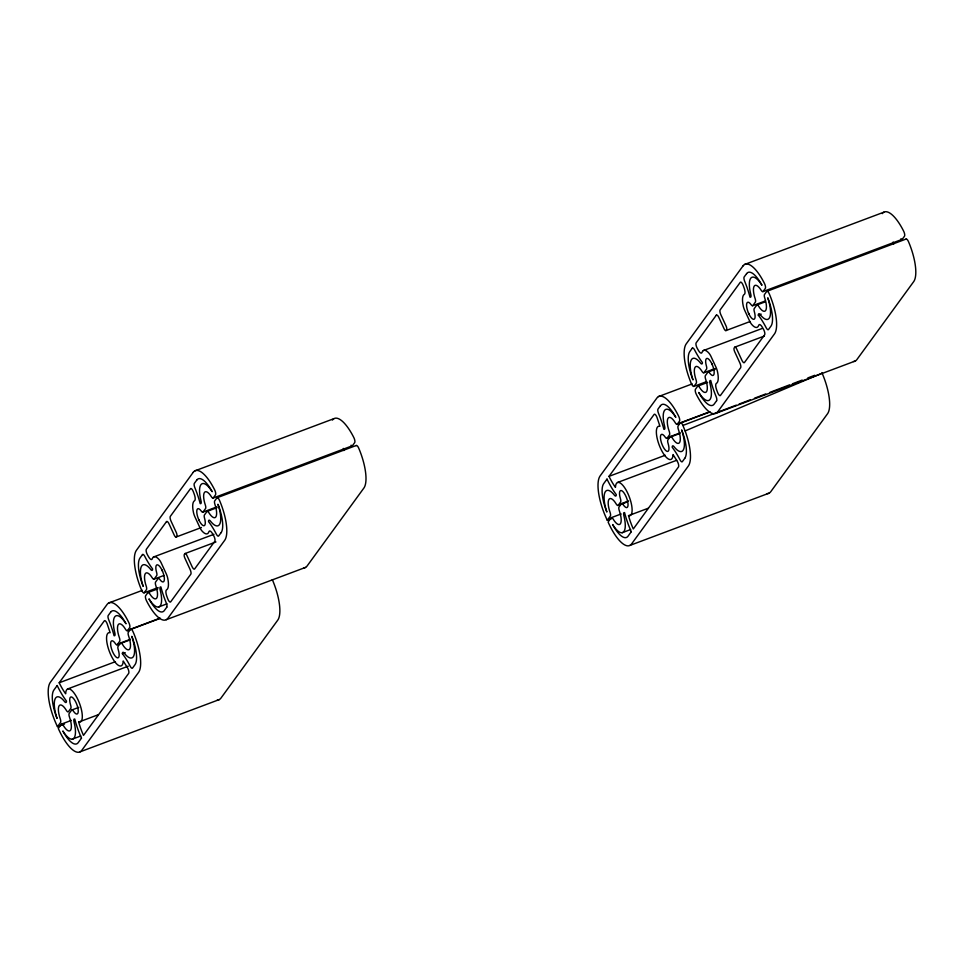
<?xml version="1.0" encoding="UTF-8"?>
<svg xmlns="http://www.w3.org/2000/svg" width="964" height="964" viewBox="0 0 964 964"><rect width="100%" height="100%" fill="white"/><g stroke="black" fill="none" stroke-linecap="round" stroke-linejoin="round"><path stroke-width="1.45" d="M59.19 682.789L104.341 620.816A3.94 1.326 69.4 0 1 107.161 623.768L110.137 632.709A17.701 5.929 69.4 0 0 110.824 654.93L110.824 654.942A17.701 5.929 69.4 0 0 123.223 660.979L127.646 668.004A3.94 1.326 69.4 0 1 128.67 673.378L83.482 735.399A32.294 10.821 69.4 0 1 78.699 722.072A17.701 5.929 69.4 0 0 78.06 699.9A17.701 5.929 69.4 0 0 65.648 693.779A34.27 11.472 69.4 0 1 59.19 682.789L115.427 661.678M57.466 726.699L60.539 722.482A3.94 1.326 69.4 0 0 60.238 718.758A13.809 4.627 69.4 0 1 59.202 705.696A13.809 4.627 69.4 0 1 66.359 710.36A3.94 1.326 69.4 0 0 68.396 711.697L70.782 708.419A3.94 1.326 69.4 0 0 70.625 705.082A9.074 3.037 69.4 0 1 72.276 697.334A9.074 3.037 69.4 0 1 78.205 710.143A9.074 3.037 69.4 0 1 73.445 711.191A3.94 1.326 69.4 0 0 71.601 710.167L69.215 713.444A3.94 1.326 69.4 0 0 69.504 717.18A13.809 4.627 69.4 0 1 70.541 730.242A13.809 4.627 69.4 0 1 63.395 725.579A3.94 1.326 69.4 0 0 61.347 724.241L58.274 728.459L59.009 730.037A35.499 11.893 69.4 0 0 81.771 750.354L138.527 672.462A35.499 11.893 69.4 0 0 133.104 631.866A3.94 1.326 69.4 0 0 130.465 629.359L128.32 632.312A3.94 1.326 69.4 0 0 128.622 636.035A13.809 4.627 69.4 0 1 129.658 649.097A13.809 4.627 69.4 0 1 122.512 644.434A3.94 1.326 69.4 0 0 120.464 643.096L118.078 646.374A3.94 1.326 69.4 0 0 118.247 649.712A9.074 3.037 69.4 0 1 116.584 657.46A9.074 3.037 69.4 0 1 110.667 644.651A9.074 3.037 69.4 0 1 115.415 643.603A3.94 1.326 69.4 0 0 117.271 644.615L119.657 641.349A3.94 1.326 69.4 0 0 119.355 637.614A13.809 4.627 69.4 0 1 118.319 624.552A13.809 4.627 69.4 0 1 125.477 629.215A3.94 1.326 69.4 0 0 127.513 630.552L129.658 627.612A3.94 1.326 69.4 0 0 128.839 622.611A35.499 11.893 69.4 0 0 107.088 604.44L50.345 682.331A35.499 11.893 69.4 0 0 56.731 725.121L57.466 726.699L64.492 724.06M608.995 476.361L654.158 414.387A3.94 1.326 69.4 0 1 656.978 417.34L659.954 426.281A17.701 5.929 69.4 0 0 660.629 448.501A17.701 5.929 69.4 0 0 673.029 454.55L677.451 461.575A3.94 1.326 69.4 0 1 678.475 466.962L633.3 528.971A32.294 10.821 69.4 0 1 628.516 515.656A17.701 5.929 69.4 0 0 627.865 493.484A17.701 5.929 69.4 0 0 615.454 487.362A34.27 11.472 69.4 0 1 608.995 476.361L665.244 455.249M607.272 520.271L610.345 516.053A3.94 1.326 69.4 0 0 610.055 512.33A13.809 4.627 69.4 0 1 609.019 499.268A13.809 4.627 69.4 0 1 616.165 503.931A3.94 1.326 69.4 0 0 618.213 505.269L620.599 501.991A3.94 1.326 69.4 0 0 620.43 498.653A9.074 3.037 69.4 0 1 622.093 490.905A9.074 3.037 69.4 0 1 628.01 503.714A9.074 3.037 69.4 0 1 623.25 504.762A3.94 1.326 69.4 0 0 621.406 503.75L619.021 507.016A3.94 1.326 69.4 0 0 619.322 510.751A13.809 4.627 69.4 0 1 620.358 523.813A13.809 4.627 69.4 0 1 613.2 519.15A3.94 1.326 69.4 0 0 611.164 517.813L608.091 522.03L608.814 523.609A35.499 11.893 69.4 0 0 631.589 543.925L688.332 466.034A35.499 11.893 69.4 0 0 685.115 430.92L682.922 425.437A3.94 1.326 69.4 0 0 680.283 422.931L678.138 425.883A3.94 1.326 69.4 0 0 678.427 429.607A13.809 4.627 69.4 0 1 679.475 442.669A13.809 4.627 69.4 0 1 672.318 438.005A3.94 1.326 69.4 0 0 670.269 436.668L667.883 439.946A3.94 1.326 69.4 0 0 668.052 443.283A9.074 3.037 69.4 0 1 666.389 451.032A9.074 3.037 69.4 0 1 660.473 438.222A9.074 3.037 69.4 0 1 665.232 437.174A3.94 1.326 69.4 0 0 667.076 438.198L669.462 434.921A3.94 1.326 69.4 0 0 669.173 431.185A13.809 4.627 69.4 0 1 668.124 418.123A13.809 4.627 69.4 0 1 675.282 422.786A3.94 1.326 69.4 0 0 677.331 424.124L679.475 421.184A3.94 1.326 69.4 0 0 678.644 416.183A35.499 11.893 69.4 0 0 656.906 398.012L600.15 475.903A35.499 11.893 69.4 0 0 606.549 518.692L607.272 520.271L611.489 518.692M685.115 430.92L820.726 373.755M682.922 425.437L736.243 405.157M739.051 404.097L750.281 399.819M754.487 398.216L765.717 393.951M769.923 392.348L789.564 384.877M792.372 383.817L802.205 380.081M807.808 377.936L814.833 375.273M194.764 470.914L333.954 418.653M744.57 264.485L883.771 212.225M213.152 498.039L352.342 445.778M762.958 291.61L902.147 239.349M217.057 497.749L356.246 445.488M766.874 291.321L906.064 239.06M202.874 512.137L216.936 506.859M752.679 305.709L765.332 300.961M207.103 511.402L216.948 507.703M756.909 304.973L765.344 301.804M758.343 315.192A3.94 1.326 69.4 0 1 760.162 314.577A22.485 7.531 69.4 0 0 769.67 317.409A22.485 7.531 69.4 0 0 767.754 297.804A26.823 8.989 69.4 0 1 770.911 326.218L768.477 329.555A3.94 1.326 69.4 0 1 766.139 327.688A40.97 13.725 69.4 0 0 758.343 315.192L761.162 314.131M176.099 537.032L201.404 527.525M725.904 330.604L749.811 321.627M153.505 556.999L213.96 534.297M703.322 350.571L762.367 328.399M185.016 553.565L215.948 541.949M734.833 347.136L764.356 336.05M154.035 579.171L163.868 575.484M703.841 372.755L715.095 368.525M708.07 372.02L715.107 369.381M108.655 603.006L142.395 590.342M658.46 396.578L692.212 383.913M144.082 592.836L158.132 587.558M693.887 386.407L706.54 381.648M147.986 592.547L157.831 588.847M697.791 386.118L707.636 382.419M158.518 607.019L166.965 603.85M130.646 629.203L160.169 618.117M680.451 422.774L709.974 411.688M127.344 630.709L159.687 618.563M677.162 424.281L709.492 412.134M166.374 619.659L305.564 567.398M716.18 413.231L855.381 360.982M120.633 642.94L130.465 639.253M670.438 436.511L680.283 432.824M117.09 644.783L129.742 640.024M666.907 438.355L679.56 433.607M122.404 653.725A3.94 1.326 69.4 0 1 124.211 653.11A22.485 7.531 69.4 0 0 133.731 655.942A22.485 7.531 69.4 0 0 131.803 636.336A26.823 8.989 69.4 0 1 134.96 664.75L132.526 668.088A3.94 1.326 69.4 0 1 130.188 666.22A40.97 13.725 69.4 0 0 122.404 653.725L125.212 652.664M67.781 688.899L128.236 666.196M617.587 482.47L676.644 460.298M71.77 710.01L78.807 707.371M621.587 503.582L628.612 500.943M618.044 505.425L626.48 502.256M61.515 724.085L71.36 720.385M611.321 517.656L621.165 513.957M78.699 722.072L98.388 714.686M628.516 515.656L648.194 508.257M72.384 739.123L80.819 735.966M622.202 532.706L630.637 529.537M80.133 751.824L219.322 699.575M629.938 545.407L769.127 493.146M821.846 372.61L822.111 373.176A35.499 11.893 69.4 0 1 827.522 413.773L770.778 491.676A35.499 11.893 69.4 0 1 767.103 493.604M748.438 312.938L749.076 314.336M711.673 363.392L712.324 364.79M198.62 519.367L199.271 520.765M161.868 569.82L162.506 571.218M303.672 567.929A35.499 11.893 69.4 0 0 307.106 565.989L363.85 488.097A35.499 11.893 69.4 0 0 358.753 448.224A3.94 1.326 69.4 0 0 356.078 445.645M351.113 445.199A3.94 1.326 69.4 0 0 352.499 445.621L354.68 442.633A3.94 1.326 69.4 0 0 353.824 437.56A35.499 11.893 69.4 0 0 332.423 420.063M343.847 450.537A13.809 4.627 69.4 0 1 343.341 448.429M217.286 700.033A35.499 11.893 69.4 0 0 220.961 698.093L277.716 620.201A35.499 11.893 69.4 0 0 272.306 579.605M853.489 361.5A35.499 11.893 69.4 0 0 856.912 359.56L913.667 281.669A35.499 11.893 69.4 0 0 908.558 241.795A3.94 1.326 69.4 0 0 905.883 239.217M900.918 238.771A3.94 1.326 69.4 0 0 902.316 239.193L904.497 236.204A3.94 1.326 69.4 0 0 903.63 231.131A35.499 11.893 69.4 0 0 882.229 213.634M893.652 244.109A13.809 4.627 69.4 0 1 893.146 242.012M193.222 472.324L136.478 550.227A35.499 11.893 69.4 0 0 141.575 590.089A3.94 1.326 69.4 0 0 144.251 592.679L146.432 589.679A3.94 1.326 69.4 0 0 146.191 586.1A13.809 4.627 69.4 0 1 145.335 573.592A13.809 4.627 69.4 0 1 152.228 577.822A3.94 1.326 69.4 0 0 154.192 579.027L156.698 575.58A3.94 1.326 69.4 0 0 156.602 572.471A9.074 3.037 69.4 0 1 158.494 565.278A9.074 3.037 69.4 0 1 164.326 577.894A9.074 3.037 69.4 0 1 159.831 579.46A3.94 1.326 69.4 0 0 158.096 578.593L155.59 582.039A3.94 1.326 69.4 0 0 155.831 585.618A13.809 4.627 69.4 0 1 156.674 598.138A13.809 4.627 69.4 0 1 149.794 593.908A3.94 1.326 69.4 0 0 147.829 592.691L145.648 595.692A3.94 1.326 69.4 0 0 146.504 600.765A35.499 11.893 69.4 0 0 167.905 618.249L224.66 540.358A35.499 11.893 69.4 0 0 219.563 500.485A3.94 1.326 69.4 0 0 216.888 497.906L214.707 500.906A3.94 1.326 69.4 0 0 214.948 504.473A13.809 4.627 69.4 0 1 215.791 516.993A13.809 4.627 69.4 0 1 208.911 512.764A3.94 1.326 69.4 0 0 206.947 511.559L204.428 514.993A3.94 1.326 69.4 0 0 204.525 518.114A9.074 3.037 69.4 0 1 202.645 525.296A9.074 3.037 69.4 0 1 196.813 512.679A9.074 3.037 69.4 0 1 201.295 511.125A3.94 1.326 69.4 0 0 203.043 511.98L205.549 508.534A3.94 1.326 69.4 0 0 205.308 504.967A13.809 4.627 69.4 0 1 204.452 492.447A13.809 4.627 69.4 0 1 211.345 496.677A3.94 1.326 69.4 0 0 213.309 497.882L215.49 494.894A3.94 1.326 69.4 0 0 214.623 489.82A35.499 11.893 69.4 0 0 193.222 472.324M142.491 554.577L140.045 557.939A26.823 8.989 69.4 0 0 143.19 586.353A22.485 7.531 69.4 0 1 141.274 566.748A22.485 7.531 69.4 0 1 150.782 569.567A3.94 1.326 69.4 0 0 152.589 568.929A42.946 14.388 69.4 0 1 144.805 556.409A3.94 1.326 69.4 0 0 142.491 554.577M166.507 521.608L146.347 549.275A3.94 1.326 69.4 0 0 147.384 554.674L148.769 557.084A6.314 2.109 69.4 0 0 152.252 558.807A17.701 5.929 69.4 0 1 159.06 559.518A7.893 2.639 69.4 0 1 161.35 563.205L166.133 573.568A7.893 2.639 69.4 0 1 167.712 578.219A17.701 5.929 69.4 0 1 166.567 589.835A6.314 2.109 69.4 0 0 166.748 596.077L167.82 598.981A3.94 1.326 69.4 0 0 170.64 601.898L190.812 574.207A3.94 1.326 69.4 0 0 190.101 569.459L184.919 558.228A3.157 1.06 69.4 0 1 184.341 554.433L184.895 553.685A3.157 1.06 69.4 0 1 186.92 555.493L192.101 566.712A3.94 1.326 69.4 0 0 194.632 568.965L214.803 541.274A3.94 1.326 69.4 0 0 213.779 535.9L212.381 533.453A6.314 2.109 69.4 0 0 208.899 531.742A17.701 5.929 69.4 0 1 202.066 531.056A7.893 2.639 69.4 0 1 199.789 527.38L194.993 517.017A7.893 2.639 69.4 0 1 193.427 512.354A17.701 5.929 69.4 0 1 194.547 500.75A6.314 2.109 69.4 0 0 194.354 494.52L193.306 491.652A3.94 1.326 69.4 0 0 190.474 488.7L170.327 516.367A3.94 1.326 69.4 0 0 171.038 521.126L176.219 532.345A3.157 1.06 69.4 0 1 176.786 536.153L176.243 536.9A3.157 1.06 69.4 0 1 174.219 535.092L169.037 523.874A3.94 1.326 69.4 0 0 166.507 521.608M196.789 480.048L194.342 483.398A3.94 1.326 69.4 0 0 194.861 487.712A42.946 14.388 69.4 0 1 200.199 503.582A3.94 1.326 69.4 0 0 200.97 500.678A22.485 7.531 69.4 0 1 201.5 484.085A22.485 7.531 69.4 0 1 212.152 491.7A26.823 8.989 69.4 0 0 196.789 480.048M57.189 685.537L53.9 690.043A26.823 8.989 69.4 0 0 57.057 718.457A22.485 7.531 69.4 0 1 55.141 698.852A22.485 7.531 69.4 0 1 64.636 701.672A3.94 1.326 69.4 0 0 66.456 701.033A42.946 14.388 69.4 0 1 57.189 685.537M110.655 612.152L108.209 615.502A3.94 1.326 69.4 0 0 108.727 619.816A42.946 14.388 69.4 0 1 114.065 635.686A3.94 1.326 69.4 0 0 114.824 632.794A22.485 7.531 69.4 0 1 115.367 616.189A22.485 7.531 69.4 0 1 126.019 623.804A26.823 8.989 69.4 0 0 110.655 612.152M166.772 607.2L164.338 610.537A26.823 8.989 69.4 0 1 148.986 598.885A22.485 7.531 69.4 0 0 159.638 606.489A22.485 7.531 69.4 0 0 160.169 589.884A3.94 1.326 69.4 0 1 160.916 586.98A40.97 13.725 69.4 0 0 166.242 602.862A3.94 1.326 69.4 0 1 166.772 607.2M221.093 532.646L218.659 535.972A3.94 1.326 69.4 0 1 216.334 534.116A40.97 13.725 69.4 0 0 208.537 521.608A3.94 1.326 69.4 0 1 210.357 521.006A22.485 7.531 69.4 0 0 219.864 523.838A22.485 7.531 69.4 0 0 217.948 504.232A26.823 8.989 69.4 0 1 221.093 532.646M81.482 738.147L78.205 742.641A26.823 8.989 69.4 0 1 62.853 730.989A22.485 7.531 69.4 0 0 73.505 738.605A22.485 7.531 69.4 0 0 74.035 721.988A3.94 1.326 69.4 0 1 74.782 719.084A40.97 13.725 69.4 0 0 81.482 738.147M743.039 265.895L686.284 343.799A35.499 11.893 69.4 0 0 691.381 383.66A3.94 1.326 69.4 0 0 694.056 386.251L696.237 383.25A3.94 1.326 69.4 0 0 695.996 379.671A13.809 4.627 69.4 0 1 695.152 367.163A13.809 4.627 69.4 0 1 702.033 371.393A3.94 1.326 69.4 0 0 704.009 372.598L706.516 369.152A3.94 1.326 69.4 0 0 706.419 366.043A9.074 3.037 69.4 0 1 708.299 358.849A9.074 3.037 69.4 0 1 714.131 371.465A9.074 3.037 69.4 0 1 709.649 373.032A3.94 1.326 69.4 0 0 707.901 372.164L705.395 375.611A3.94 1.326 69.4 0 0 705.636 379.189A13.809 4.627 69.4 0 1 706.491 391.709A13.809 4.627 69.4 0 1 699.599 387.48A3.94 1.326 69.4 0 0 697.635 386.263L695.454 389.263A3.94 1.326 69.4 0 0 696.321 394.336A35.499 11.893 69.4 0 0 717.722 411.821L774.466 333.93A35.499 11.893 69.4 0 0 769.368 294.056A3.94 1.326 69.4 0 0 766.693 291.477L764.512 294.478A3.94 1.326 69.4 0 0 764.753 298.045A13.809 4.627 69.4 0 1 765.609 310.565A13.809 4.627 69.4 0 1 758.716 306.335A3.94 1.326 69.4 0 0 756.752 305.13L754.246 308.564A3.94 1.326 69.4 0 0 754.342 311.685A9.074 3.037 69.4 0 1 752.45 318.867A9.074 3.037 69.4 0 1 746.618 306.263A9.074 3.037 69.4 0 1 751.113 304.696A3.94 1.326 69.4 0 0 752.848 305.552L755.354 302.106A3.94 1.326 69.4 0 0 755.113 298.539A13.809 4.627 69.4 0 1 754.27 286.019A13.809 4.627 69.4 0 1 761.15 290.248A3.94 1.326 69.4 0 0 763.114 291.453L765.308 288.465A3.94 1.326 69.4 0 0 764.44 283.392A35.499 11.893 69.4 0 0 743.039 265.895M692.297 348.149L689.85 351.511A26.823 8.989 69.4 0 0 692.996 379.924A22.485 7.531 69.4 0 1 691.08 360.319A22.485 7.531 69.4 0 1 700.587 363.139A3.94 1.326 69.4 0 0 702.394 362.5A42.946 14.388 69.4 0 1 694.622 349.992A3.94 1.326 69.4 0 0 692.297 348.149M716.312 315.18L696.165 342.847A3.94 1.326 69.4 0 0 697.201 348.245L698.587 350.655A6.314 2.109 69.4 0 0 702.057 352.378A17.701 5.929 69.4 0 1 708.877 353.089A7.893 2.639 69.4 0 1 711.155 356.776L715.951 367.139A7.893 2.639 69.4 0 1 717.517 371.803A17.701 5.929 69.4 0 1 716.373 383.407A6.314 2.109 69.4 0 0 716.565 389.649L717.638 392.553A3.94 1.326 69.4 0 0 720.445 395.469L740.617 367.778A3.94 1.326 69.4 0 0 739.906 363.03L734.725 351.812A3.157 1.06 69.4 0 1 734.158 348.004L734.701 347.257A3.157 1.06 69.4 0 1 736.725 349.064L741.906 360.283A3.94 1.326 69.4 0 0 744.437 362.536L764.609 334.845A3.94 1.326 69.4 0 0 763.596 329.471L762.187 327.025A6.314 2.109 69.4 0 0 758.704 325.314A17.701 5.929 69.4 0 1 751.884 324.627A7.893 2.639 69.4 0 1 749.594 320.952L744.811 310.589A7.893 2.639 69.4 0 1 743.232 305.925A17.701 5.929 69.4 0 1 744.365 294.321A6.314 2.109 69.4 0 0 744.172 288.091L743.111 285.224A3.94 1.326 69.4 0 0 740.292 282.283L720.132 309.938A3.94 1.326 69.4 0 0 720.843 314.698L726.037 325.916A3.157 1.06 69.4 0 1 726.603 329.724L726.049 330.471A3.157 1.06 69.4 0 1 724.036 328.664L718.843 317.445A3.94 1.326 69.4 0 0 716.312 315.18M746.606 273.619L744.16 276.969A3.94 1.326 69.4 0 0 744.678 281.283A42.946 14.388 69.4 0 1 750.004 297.153A3.94 1.326 69.4 0 0 750.775 294.249A22.485 7.531 69.4 0 1 751.305 277.656A22.485 7.531 69.4 0 1 761.958 285.272A26.823 8.989 69.4 0 0 746.606 273.619M606.995 479.108L603.717 483.615A26.823 8.989 69.4 0 0 606.862 512.029A22.485 7.531 69.4 0 1 604.946 492.423A22.485 7.531 69.4 0 1 614.454 495.243A3.94 1.326 69.4 0 0 616.261 494.604A42.946 14.388 69.4 0 1 606.995 479.108M660.461 405.724L658.014 409.073A3.94 1.326 69.4 0 0 658.533 413.387A42.946 14.388 69.4 0 1 663.871 429.257A3.94 1.326 69.4 0 0 664.642 426.365A22.485 7.531 69.4 0 1 665.172 409.76A22.485 7.531 69.4 0 1 675.824 417.376A26.823 8.989 69.4 0 0 660.461 405.724M716.589 400.771L714.155 404.109A26.823 8.989 69.4 0 1 698.792 392.456A22.485 7.531 69.4 0 0 709.444 400.06A22.485 7.531 69.4 0 0 709.974 383.455A3.94 1.326 69.4 0 1 710.733 380.551A40.97 13.725 69.4 0 0 716.059 396.433A3.94 1.326 69.4 0 1 716.589 400.771M631.287 531.718L628.022 536.213A26.823 8.989 69.4 0 1 612.658 524.561A22.485 7.531 69.4 0 0 623.31 532.176A22.485 7.531 69.4 0 0 623.841 515.559A3.94 1.326 69.4 0 1 624.588 512.655A40.97 13.725 69.4 0 0 631.287 531.718M684.765 458.322L682.343 461.66A3.94 1.326 69.4 0 1 680.006 459.792A40.97 13.725 69.4 0 0 672.209 447.296A3.94 1.326 69.4 0 1 674.029 446.681A22.485 7.531 69.4 0 0 683.536 449.513A22.485 7.531 69.4 0 0 681.62 429.908A26.823 8.989 69.4 0 1 684.765 458.322"/></g></svg>
